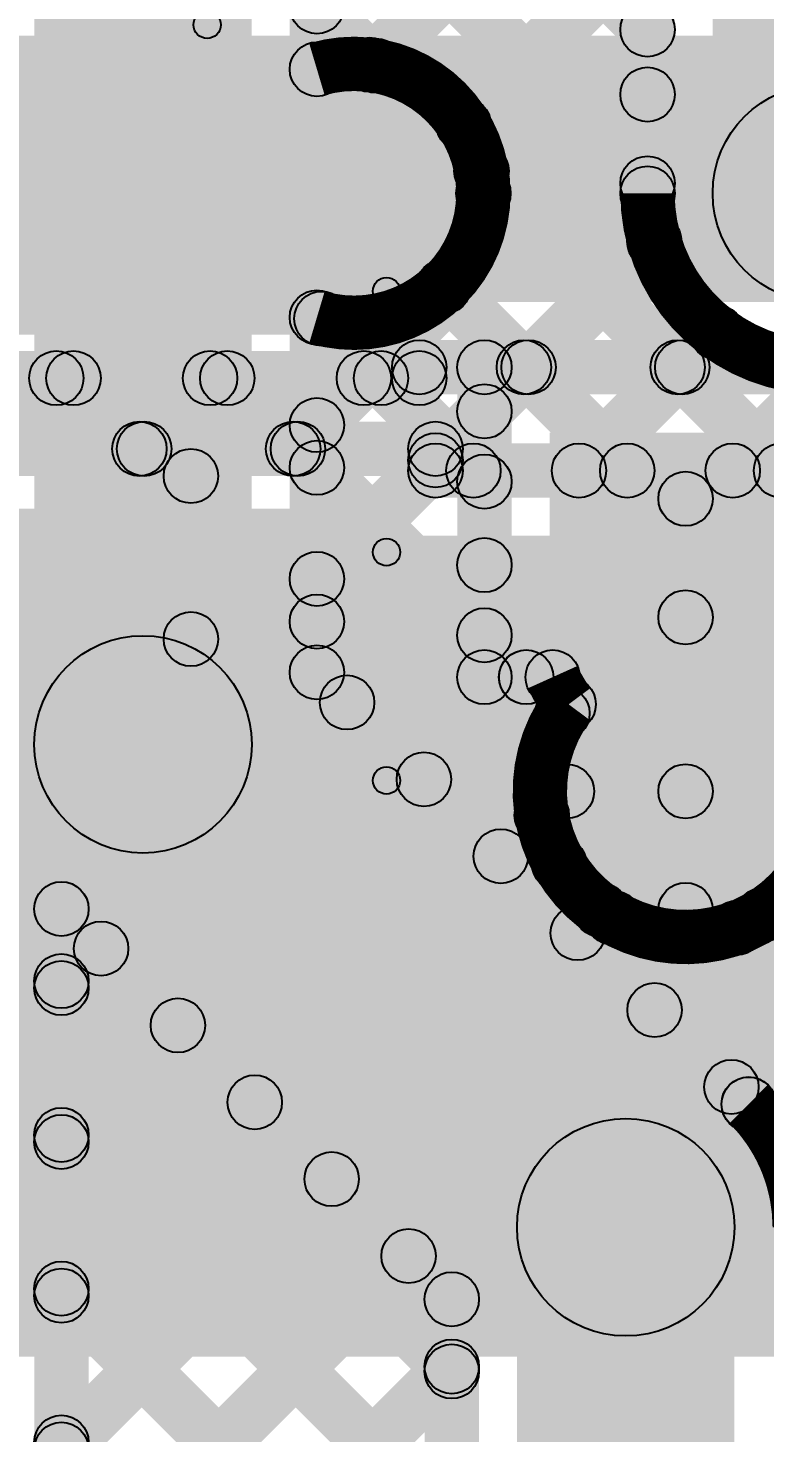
# Model space of a CAD drawing. Header units: millimetres. Extents: x -0.08 to 3.07, y -0.08 to 2.73.
# Drawn here: x 0.7891 to 0.9246, y 0.475 to 0.7334 of the extents above; entities that cross this region are included whole.
import ezdxf

# ---------------------------------------------------------------- set-up
doc = ezdxf.new("R2010")
doc.units = ezdxf.units.MM
doc.header["$MEASUREMENT"] = 0
for name, color, linetype in [('BottomLayer', 5, 'Continuous'), ('TopLayer', 1, 'Continuous'), ('TopOverlay', 2, 'Continuous'), ('TopPaste', 8, 'Continuous'), ('TopSolder', 216, 'Continuous'), ('ViaHoleLayer', 16, 'Continuous')]:
    doc.layers.add(name, color=color, linetype=linetype)

# ---------------------------------------------------------------- blocks, each defined once
blk = doc.blocks.new('TCP1A105M8R_109')
at = {"layer": 'TopLayer'}
for points in [[(-0.06, 0.03), (-0.02, 0.03), (-0.02, -0.03), (-0.06, -0.03)], [(0.02, 0.03), (0.06, 0.03), (0.06, -0.03), (0.02, -0.03)]]:
    blk.add_hatch(color=1, dxfattribs=at).paths.add_polyline_path(points)
at = {"layer": 'TopOverlay'}
h = blk.add_hatch(color=2, dxfattribs=at)
edge = h.paths.add_edge_path()
edge.add_arc((-0.066, 0.036), 0.0025, 0, 360)
h = blk.add_hatch(color=2, dxfattribs=at)
edge = h.paths.add_edge_path()
edge.add_arc((-0.066, 0.036), 0.0025, 0, 360)
for points in [[(-0.024, 0.0385), (-0.024, 0.0335), (-0.066, 0.0335), (-0.066, 0.0385)], [(0.066, 0.0385), (0.066, 0.0335), (0.024, 0.0335), (0.024, 0.0385)], [(-0.0635, -0.036), (-0.0685, -0.036), (-0.0685, 0.036), (-0.0635, 0.036)], [(0.0685, -0.036), (0.0635, -0.036), (0.0635, 0.036), (0.0685, 0.036)], [(-0.0825, -0.008), (-0.0875, -0.008), (-0.0875, 0.015), (-0.0825, 0.015)], [(-0.073, 0.0055), (-0.073, 0.0005), (-0.096, 0.0005), (-0.096, 0.0055)], [(-0.024, -0.0335), (-0.024, -0.0385), (-0.066, -0.0385), (-0.066, -0.0335)], [(0.066, -0.0335), (0.066, -0.0385), (0.024, -0.0385), (0.024, -0.0335)]]:
    blk.add_hatch(color=2, dxfattribs=at).paths.add_polyline_path(points)
h = blk.add_hatch(color=2, dxfattribs=at)
edge = h.paths.add_edge_path()
edge.add_arc((-0.024, 0.036), 0.0025, 0, 360)
h = blk.add_hatch(color=2, dxfattribs=at)
edge = h.paths.add_edge_path()
edge.add_arc((0.024, 0.036), 0.0025, 0, 360)
h = blk.add_hatch(color=2, dxfattribs=at)
edge = h.paths.add_edge_path()
edge.add_arc((0.066, 0.036), 0.0025, 0, 360)
h = blk.add_hatch(color=2, dxfattribs=at)
edge = h.paths.add_edge_path()
edge.add_arc((0.066, 0.036), 0.0025, 0, 360)
h = blk.add_hatch(color=2, dxfattribs=at)
edge = h.paths.add_edge_path()
edge.add_arc((-0.085, 0.015), 0.0025, 0, 360)
h = blk.add_hatch(color=2, dxfattribs=at)
edge = h.paths.add_edge_path()
edge.add_arc((-0.096, 0.003), 0.0025, 0, 360)
h = blk.add_hatch(color=2, dxfattribs=at)
edge = h.paths.add_edge_path()
edge.add_arc((-0.073, 0.003), 0.0025, 0, 360)
h = blk.add_hatch(color=2, dxfattribs=at)
edge = h.paths.add_edge_path()
edge.add_arc((-0.085, -0.008), 0.0025, 0, 360)
h = blk.add_hatch(color=2, dxfattribs=at)
edge = h.paths.add_edge_path()
edge.add_arc((-0.066, -0.036), 0.0025, 0, 360)
h = blk.add_hatch(color=2, dxfattribs=at)
edge = h.paths.add_edge_path()
edge.add_arc((-0.066, -0.036), 0.0025, 0, 360)
h = blk.add_hatch(color=2, dxfattribs=at)
edge = h.paths.add_edge_path()
edge.add_arc((-0.024, -0.036), 0.0025, 0, 360)
h = blk.add_hatch(color=2, dxfattribs=at)
edge = h.paths.add_edge_path()
edge.add_arc((0.024, -0.036), 0.0025, 0, 360)
h = blk.add_hatch(color=2, dxfattribs=at)
edge = h.paths.add_edge_path()
edge.add_arc((0.066, -0.036), 0.0025, 0, 360)
h = blk.add_hatch(color=2, dxfattribs=at)
edge = h.paths.add_edge_path()
edge.add_arc((0.066, -0.036), 0.0025, 0, 360)
at = {"layer": 'TopPaste'}
for points in [[(-0.06, 0.03), (-0.02, 0.03), (-0.02, -0.03), (-0.06, -0.03)], [(0.02, 0.03), (0.06, 0.03), (0.06, -0.03), (0.02, -0.03)]]:
    blk.add_hatch(color=8, dxfattribs=at).paths.add_polyline_path(points)
at = {"layer": 'TopSolder'}
for points in [[(-0.064, 0.034), (-0.016, 0.034), (-0.016, -0.034), (-0.064, -0.034)], [(0.016, 0.034), (0.064, 0.034), (0.064, -0.034), (0.016, -0.034)]]:
    blk.add_hatch(color=216, dxfattribs=at).paths.add_polyline_path(points)
at = {"layer": 'TopOverlay'}
for centre in [(-0.066, 0.036), (-0.066, 0.036), (-0.024, 0.036), (0.024, 0.036), (0.066, 0.036), (0.066, 0.036), (-0.085, 0.015), (-0.096, 0.003), (-0.073, 0.003), (-0.085, -0.008), (-0.066, -0.036), (-0.066, -0.036), (-0.024, -0.036), (0.024, -0.036), (0.066, -0.036), (0.066, -0.036)]:
    blk.add_circle(centre, 0.0025, dxfattribs=at)

msp = doc.modelspace()

# ---------------------------------------------------------------- hatches: boundary and pattern name
at = {"layer": 'BottomLayer'}
for points in [[(0.955, 0.703), (0.915, 0.703), (0.915, 0.908), (0.955, 0.908)], [(0.908, 0.703), (0.898, 0.703), (0.898, 0.89721), (0.908, 0.89721)], [(0.83019, 0.60163), (0.79019, 0.60163), (0.79019, 0.84966), (0.83019, 0.84966)], [(0.84719, 0.72582), (0.83719, 0.72582), (0.83719, 0.8364), (0.84719, 0.8364)], [(0.83865, 0.7904), (0.84572, 0.79747), (0.90654, 0.73666), (0.89946, 0.72958)], [(0.85542, 0.7231), (0.84835, 0.73017), (0.89946, 0.78128), (0.90654, 0.77421)], [(0.83865, 0.76211), (0.84572, 0.76918), (0.90654, 0.70837), (0.89946, 0.7013)], [(0.87271, 0.7121), (0.86564, 0.71918), (0.89946, 0.753), (0.90654, 0.74593)], [(0.83865, 0.73383), (0.84572, 0.7409), (0.85663, 0.72999), (0.84956, 0.72292)], [(0.84572, 0.65683), (0.83865, 0.6639), (0.89946, 0.72471), (0.90654, 0.71764)], [(0.86892, 0.70356), (0.87599, 0.71063), (0.91209, 0.67454), (0.90502, 0.66746)], [(0.88464, 0.66746), (0.87757, 0.67454), (0.90071, 0.69768), (0.90779, 0.69061)], [(0.86193, 0.68226), (0.869, 0.68934), (0.8838, 0.67454), (0.87673, 0.66746)], [(0.8395, 0.67641), (0.84657, 0.68348), (0.87654, 0.65352), (0.86946, 0.64645)], [(0.84719, 0.61488), (0.83719, 0.61488), (0.83719, 0.68018), (0.84719, 0.68018)], [(0.91293, 0.66746), (0.90586, 0.67454), (0.91226, 0.68094), (0.91933, 0.67387)], [(0.873, 0.666), (0.873, 0.676), (0.935, 0.676), (0.935, 0.666)], [(0.878, 0.614), (0.868, 0.614), (0.868, 0.671), (0.878, 0.671)], [(0.84572, 0.62855), (0.83865, 0.63562), (0.86946, 0.66643), (0.87654, 0.65936)], [(0.885, 0.626), (1.495, 0.626), (1.495, 0.659), (0.885, 0.659)], [(0.83865, 0.64897), (0.84572, 0.65604), (0.87654, 0.62523), (0.86946, 0.61816)], [(0.85127, 0.6058), (0.8442, 0.61288), (0.86946, 0.63814), (0.87654, 0.63107)], [(0.83865, 0.62069), (0.84572, 0.62776), (0.89026, 0.58322), (0.88319, 0.57615)], [(0.83865, 0.61135), (0.84572, 0.61842), (0.92514, 0.53901), (0.91806, 0.53194)], [(0.873, 0.609), (0.873, 0.619), (0.88555, 0.619), (0.88555, 0.609)], [(0.79605, 0.58749), (0.82433, 0.61577), (0.91314, 0.52696), (0.88486, 0.49867)], [(0.86541, 0.59166), (0.85834, 0.59873), (0.87714, 0.61754), (0.88421, 0.61046)], [(0.87716, 0.61046), (0.88423, 0.61754), (0.89089, 0.61088), (0.88382, 0.60381)], [(0.92198, 0.53509), (0.91491, 0.54216), (0.99028, 0.61754), (0.99735, 0.61046)], [(0.88819, 0.588), (0.88819, 0.598), (0.91, 0.598), (0.91, 0.588)], [(0.91, 0.588), (0.91, 0.598), (0.93181, 0.598), (0.93181, 0.588)], [(0.87955, 0.57752), (0.87248, 0.58459), (0.88002, 0.59213), (0.88709, 0.58506)], [(0.915, 0.57119), (0.905, 0.57119), (0.905, 0.593), (0.915, 0.593)], [(0.79165, 0.56784), (0.79872, 0.57491), (0.87054, 0.5031), (0.86346, 0.49603)], [(0.89369, 0.56338), (0.88662, 0.57045), (0.89089, 0.57471), (0.89796, 0.56764)], [(0.92081, 0.56682), (0.92788, 0.57389), (0.95876, 0.54301), (0.95169, 0.53594)], [(0.80019, 0.28943), (0.79019, 0.28943), (0.79019, 0.57137), (0.80019, 0.57137)], [(0.89315, 0.56619), (0.90022, 0.57326), (0.94462, 0.52887), (0.93754, 0.5218)], [(0.90784, 0.54924), (0.90076, 0.55631), (0.9159, 0.57144), (0.92297, 0.56437)], [(0.79872, 0.55326), (0.79165, 0.56033), (0.79894, 0.56762), (0.80601, 0.56055)], [(0.79165, 0.55455), (0.79872, 0.56162), (0.87054, 0.48981), (0.86346, 0.48274)], [(0.79872, 0.52498), (0.79165, 0.53205), (0.81308, 0.55348), (0.82015, 0.54641)], [(0.79872, 0.49669), (0.79165, 0.50376), (0.82723, 0.53934), (0.8343, 0.53227)], [(0.79165, 0.52627), (0.79872, 0.53334), (0.87054, 0.46153), (0.86346, 0.45446)], [(0.79872, 0.46841), (0.79165, 0.47548), (0.84137, 0.52519), (0.84844, 0.51812)], [(0.919, 0.331), (0.879, 0.331), (0.879, 0.51282), (0.919, 0.51282)], [(0.79872, 0.44012), (0.79165, 0.4472), (0.85551, 0.51105), (0.86258, 0.50398)], [(0.79165, 0.49798), (0.79872, 0.50505), (0.87054, 0.43324), (0.86346, 0.42617)], [(0.872, 0.331), (0.862, 0.331), (0.862, 0.49956), (0.872, 0.49956)], [(0.79872, 0.41184), (0.79165, 0.41891), (0.86346, 0.49072), (0.87054, 0.48365)], [(0.79165, 0.4697), (0.79872, 0.47677), (0.87054, 0.40496), (0.86346, 0.39789)]]:
    msp.add_hatch(color=5, dxfattribs=at).paths.add_polyline_path(points)
h = msp.add_hatch(color=5, dxfattribs=at)
edge = h.paths.add_edge_path()
edge.add_arc((0.84219, 0.73736), 0.005, 0, 360)
h = msp.add_hatch(color=5, dxfattribs=at)
edge = h.paths.add_edge_path()
edge.add_arc((0.903, 0.73312), 0.005, 0, 360)
h = msp.add_hatch(color=5, dxfattribs=at)
edge = h.paths.add_edge_path()
edge.add_arc((0.85189, 0.72664), 0.005, 0, 360)
h = msp.add_hatch(color=5, dxfattribs=at)
edge = h.paths.add_edge_path()
edge.add_arc((0.8531, 0.72646), 0.005, 0, 360)
h = msp.add_hatch(color=5, dxfattribs=at)
edge = h.paths.add_edge_path()
edge.add_arc((0.84219, 0.72582), 0.005, 0, 360)
h = msp.add_hatch(color=5, dxfattribs=at)
edge = h.paths.add_edge_path()
edge.add_arc((0.84219, 0.72582), 0.005, 0, 360)
h = msp.add_hatch(color=5, dxfattribs=at)
edge = h.paths.add_edge_path()
edge.add_arc((0.903, 0.72118), 0.005, 0, 360)
h = msp.add_hatch(color=5, dxfattribs=at)
edge = h.paths.add_edge_path()
edge.add_arc((0.935, 0.703), 0.02, 0, 360)
h = msp.add_hatch(color=5, dxfattribs=at)
edge = h.paths.add_edge_path()
edge.add_arc((0.86918, 0.71564), 0.005, 0, 360)
h = msp.add_hatch(color=5, dxfattribs=at)
edge = h.paths.add_edge_path()
edge.add_arc((0.849, 0.703), 0.01181, 0, 360)
h = msp.add_hatch(color=5, dxfattribs=at)
edge = h.paths.add_edge_path()
edge.add_arc((0.935, 0.703), 0.01181, 0, 360)
h = msp.add_hatch(color=5, dxfattribs=at)
edge = h.paths.add_edge_path()
edge.add_arc((0.87246, 0.7071), 0.005, 0, 360)
h = msp.add_hatch(color=5, dxfattribs=at)
edge = h.paths.add_edge_path()
edge.add_arc((0.903, 0.70484), 0.005, 0, 360)
h = msp.add_hatch(color=5, dxfattribs=at)
edge = h.paths.add_edge_path()
edge.add_arc((0.87281, 0.703), 0.005, 0, 360)
h = msp.add_hatch(color=5, dxfattribs=at)
edge = h.paths.add_edge_path()
edge.add_arc((0.87281, 0.703), 0.005, 0, 360)
h = msp.add_hatch(color=5, dxfattribs=at)
edge = h.paths.add_edge_path()
edge.add_arc((0.903, 0.703), 0.005, 0, 360)
h = msp.add_hatch(color=5, dxfattribs=at)
edge = h.paths.add_edge_path()
edge.add_arc((0.903, 0.703), 0.005, 0, 360)
h = msp.add_hatch(color=5, dxfattribs=at)
edge = h.paths.add_edge_path()
edge.add_arc((0.90425, 0.69414), 0.005, 0, 360)
h = msp.add_hatch(color=5, dxfattribs=at)
edge = h.paths.add_edge_path()
edge.add_arc((0.86547, 0.6858), 0.005, 0, 360)
h = msp.add_hatch(color=5, dxfattribs=at)
edge = h.paths.add_edge_path()
edge.add_arc((0.84219, 0.68018), 0.005, 0, 360)
h = msp.add_hatch(color=5, dxfattribs=at)
edge = h.paths.add_edge_path()
edge.add_arc((0.84219, 0.68018), 0.005, 0, 360)
h = msp.add_hatch(color=5, dxfattribs=at)
edge = h.paths.add_edge_path()
edge.add_arc((0.84303, 0.67995), 0.005, 0, 360)
h = msp.add_hatch(color=5, dxfattribs=at)
edge = h.paths.add_edge_path()
edge.add_arc((0.9158, 0.6774), 0.005, 0, 360)
h = msp.add_hatch(color=5, dxfattribs=at)
edge = h.paths.add_edge_path()
edge.add_arc((0.873, 0.671), 0.005, 0, 360)
h = msp.add_hatch(color=5, dxfattribs=at)
edge = h.paths.add_edge_path()
edge.add_arc((0.873, 0.671), 0.005, 0, 360)
h = msp.add_hatch(color=5, dxfattribs=at)
edge = h.paths.add_edge_path()
edge.add_arc((0.88027, 0.671), 0.005, 0, 360)
h = msp.add_hatch(color=5, dxfattribs=at)
edge = h.paths.add_edge_path()
edge.add_arc((0.88111, 0.671), 0.005, 0, 360)
h = msp.add_hatch(color=5, dxfattribs=at)
edge = h.paths.add_edge_path()
edge.add_arc((0.90855, 0.671), 0.005, 0, 360)
h = msp.add_hatch(color=5, dxfattribs=at)
edge = h.paths.add_edge_path()
edge.add_arc((0.90939, 0.671), 0.005, 0, 360)
h = msp.add_hatch(color=5, dxfattribs=at)
edge = h.paths.add_edge_path()
edge.add_arc((0.873, 0.66289), 0.005, 0, 360)
h = msp.add_hatch(color=5, dxfattribs=at)
edge = h.paths.add_edge_path()
edge.add_arc((0.84219, 0.66037), 0.005, 0, 360)
h = msp.add_hatch(color=5, dxfattribs=at)
edge = h.paths.add_edge_path()
edge.add_arc((0.84219, 0.65251), 0.005, 0, 360)
h = msp.add_hatch(color=5, dxfattribs=at)
edge = h.paths.add_edge_path()
edge.add_arc((0.873, 0.64998), 0.005, 0, 360)
h = msp.add_hatch(color=5, dxfattribs=at)
edge = h.paths.add_edge_path()
edge.add_arc((0.873, 0.63461), 0.005, 0, 360)
h = msp.add_hatch(color=5, dxfattribs=at)
edge = h.paths.add_edge_path()
edge.add_arc((0.84219, 0.63208), 0.005, 0, 360)
h = msp.add_hatch(color=5, dxfattribs=at)
edge = h.paths.add_edge_path()
edge.add_arc((0.91, 0.625), 0.01181, 0, 360)
h = msp.add_hatch(color=5, dxfattribs=at)
edge = h.paths.add_edge_path()
edge.add_arc((0.84219, 0.62423), 0.005, 0, 360)
h = msp.add_hatch(color=5, dxfattribs=at)
edge = h.paths.add_edge_path()
edge.add_arc((0.873, 0.6217), 0.005, 0, 360)
h = msp.add_hatch(color=5, dxfattribs=at)
edge = h.paths.add_edge_path()
edge.add_arc((0.81019, 0.60163), 0.02, 0, 360)
h = msp.add_hatch(color=5, dxfattribs=at)
edge = h.paths.add_edge_path()
edge.add_arc((0.81019, 0.60163), 0.02, 0, 360)
h = msp.add_hatch(color=5, dxfattribs=at)
edge = h.paths.add_edge_path()
edge.add_arc((0.84219, 0.61488), 0.005, 0, 360)
h = msp.add_hatch(color=5, dxfattribs=at)
edge = h.paths.add_edge_path()
edge.add_arc((0.84219, 0.61488), 0.005, 0, 360)
h = msp.add_hatch(color=5, dxfattribs=at)
edge = h.paths.add_edge_path()
edge.add_arc((0.873, 0.614), 0.005, 0, 360)
h = msp.add_hatch(color=5, dxfattribs=at)
edge = h.paths.add_edge_path()
edge.add_arc((0.873, 0.614), 0.005, 0, 360)
h = msp.add_hatch(color=5, dxfattribs=at)
edge = h.paths.add_edge_path()
edge.add_arc((0.88068, 0.614), 0.005, 0, 360)
h = msp.add_hatch(color=5, dxfattribs=at)
edge = h.paths.add_edge_path()
edge.add_arc((0.8807, 0.614), 0.005, 0, 360)
h = msp.add_hatch(color=5, dxfattribs=at)
edge = h.paths.add_edge_path()
edge.add_arc((0.88555, 0.614), 0.005, 0, 360)
h = msp.add_hatch(color=5, dxfattribs=at)
edge = h.paths.add_edge_path()
edge.add_arc((0.88555, 0.614), 0.005, 0, 360)
h = msp.add_hatch(color=5, dxfattribs=at)
edge = h.paths.add_edge_path()
edge.add_arc((0.84773, 0.60934), 0.005, 0, 360)
h = msp.add_hatch(color=5, dxfattribs=at)
edge = h.paths.add_edge_path()
edge.add_arc((0.88849, 0.609), 0.005, 0, 360)
h = msp.add_hatch(color=5, dxfattribs=at)
edge = h.paths.add_edge_path()
edge.add_arc((0.88849, 0.609), 0.005, 0, 360)
h = msp.add_hatch(color=5, dxfattribs=at)
edge = h.paths.add_edge_path()
edge.add_arc((0.88735, 0.60735), 0.005, 0, 360)
h = msp.add_hatch(color=5, dxfattribs=at)
edge = h.paths.add_edge_path()
edge.add_arc((0.91, 0.593), 0.01181, 0, 360)
h = msp.add_hatch(color=5, dxfattribs=at)
edge = h.paths.add_edge_path()
edge.add_arc((0.86187, 0.5952), 0.005, 0, 360)
h = msp.add_hatch(color=5, dxfattribs=at)
edge = h.paths.add_edge_path()
edge.add_arc((0.88819, 0.593), 0.005, 0, 360)
h = msp.add_hatch(color=5, dxfattribs=at)
edge = h.paths.add_edge_path()
edge.add_arc((0.91, 0.593), 0.005, 0, 360)
h = msp.add_hatch(color=5, dxfattribs=at)
edge = h.paths.add_edge_path()
edge.add_arc((0.91, 0.593), 0.005, 0, 360)
h = msp.add_hatch(color=5, dxfattribs=at)
edge = h.paths.add_edge_path()
edge.add_arc((0.91, 0.593), 0.005, 0, 360)
h = msp.add_hatch(color=5, dxfattribs=at)
edge = h.paths.add_edge_path()
edge.add_arc((0.88355, 0.58859), 0.005, 0, 360)
h = msp.add_hatch(color=5, dxfattribs=at)
edge = h.paths.add_edge_path()
edge.add_arc((0.87602, 0.58106), 0.005, 0, 360)
h = msp.add_hatch(color=5, dxfattribs=at)
edge = h.paths.add_edge_path()
edge.add_arc((0.88673, 0.57969), 0.005, 0, 360)
h = msp.add_hatch(color=5, dxfattribs=at)
edge = h.paths.add_edge_path()
edge.add_arc((0.79519, 0.57137), 0.005, 0, 360)
h = msp.add_hatch(color=5, dxfattribs=at)
edge = h.paths.add_edge_path()
edge.add_arc((0.79519, 0.57137), 0.005, 0, 360)
h = msp.add_hatch(color=5, dxfattribs=at)
edge = h.paths.add_edge_path()
edge.add_arc((0.89442, 0.57118), 0.005, 0, 360)
h = msp.add_hatch(color=5, dxfattribs=at)
edge = h.paths.add_edge_path()
edge.add_arc((0.89669, 0.56973), 0.005, 0, 360)
h = msp.add_hatch(color=5, dxfattribs=at)
edge = h.paths.add_edge_path()
edge.add_arc((0.91, 0.57119), 0.005, 0, 360)
h = msp.add_hatch(color=5, dxfattribs=at)
edge = h.paths.add_edge_path()
edge.add_arc((0.92435, 0.57035), 0.005, 0, 360)
h = msp.add_hatch(color=5, dxfattribs=at)
edge = h.paths.add_edge_path()
edge.add_arc((0.89016, 0.56691), 0.005, 0, 360)
h = msp.add_hatch(color=5, dxfattribs=at)
edge = h.paths.add_edge_path()
edge.add_arc((0.91943, 0.5679), 0.005, 0, 360)
h = msp.add_hatch(color=5, dxfattribs=at)
edge = h.paths.add_edge_path()
edge.add_arc((0.80248, 0.56408), 0.005, 0, 360)
h = msp.add_hatch(color=5, dxfattribs=at)
edge = h.paths.add_edge_path()
edge.add_arc((0.79519, 0.55809), 0.005, 0, 360)
h = msp.add_hatch(color=5, dxfattribs=at)
edge = h.paths.add_edge_path()
edge.add_arc((0.79519, 0.5568), 0.005, 0, 360)
h = msp.add_hatch(color=5, dxfattribs=at)
edge = h.paths.add_edge_path()
edge.add_arc((0.9043, 0.55277), 0.005, 0, 360)
h = msp.add_hatch(color=5, dxfattribs=at)
edge = h.paths.add_edge_path()
edge.add_arc((0.81662, 0.54994), 0.005, 0, 360)
h = msp.add_hatch(color=5, dxfattribs=at)
edge = h.paths.add_edge_path()
edge.add_arc((0.91844, 0.53863), 0.005, 0, 360)
h = msp.add_hatch(color=5, dxfattribs=at)
edge = h.paths.add_edge_path()
edge.add_arc((0.83076, 0.5358), 0.005, 0, 360)
h = msp.add_hatch(color=5, dxfattribs=at)
edge = h.paths.add_edge_path()
edge.add_arc((0.9216, 0.53547), 0.005, 0, 360)
h = msp.add_hatch(color=5, dxfattribs=at)
edge = h.paths.add_edge_path()
edge.add_arc((0.9216, 0.53547), 0.005, 0, 360)
h = msp.add_hatch(color=5, dxfattribs=at)
edge = h.paths.add_edge_path()
edge.add_arc((0.92163, 0.53544), 0.005, 0, 360)
h = msp.add_hatch(color=5, dxfattribs=at)
edge = h.paths.add_edge_path()
edge.add_arc((0.79519, 0.5298), 0.005, 0, 360)
h = msp.add_hatch(color=5, dxfattribs=at)
edge = h.paths.add_edge_path()
edge.add_arc((0.79519, 0.52851), 0.005, 0, 360)
h = msp.add_hatch(color=5, dxfattribs=at)
edge = h.paths.add_edge_path()
edge.add_arc((0.899, 0.51282), 0.02, 0, 360)
h = msp.add_hatch(color=5, dxfattribs=at)
edge = h.paths.add_edge_path()
edge.add_arc((0.899, 0.51282), 0.02, 0, 360)
h = msp.add_hatch(color=5, dxfattribs=at)
edge = h.paths.add_edge_path()
edge.add_arc((0.8449, 0.52166), 0.005, 0, 360)
h = msp.add_hatch(color=5, dxfattribs=at)
edge = h.paths.add_edge_path()
edge.add_arc((0.85905, 0.50752), 0.005, 0, 360)
h = msp.add_hatch(color=5, dxfattribs=at)
edge = h.paths.add_edge_path()
edge.add_arc((0.79519, 0.50152), 0.005, 0, 360)
h = msp.add_hatch(color=5, dxfattribs=at)
edge = h.paths.add_edge_path()
edge.add_arc((0.79519, 0.50023), 0.005, 0, 360)
h = msp.add_hatch(color=5, dxfattribs=at)
edge = h.paths.add_edge_path()
edge.add_arc((0.867, 0.49956), 0.005, 0, 360)
h = msp.add_hatch(color=5, dxfattribs=at)
edge = h.paths.add_edge_path()
edge.add_arc((0.867, 0.49956), 0.005, 0, 360)
h = msp.add_hatch(color=5, dxfattribs=at)
edge = h.paths.add_edge_path()
edge.add_arc((0.867, 0.48719), 0.005, 0, 360)
h = msp.add_hatch(color=5, dxfattribs=at)
edge = h.paths.add_edge_path()
edge.add_arc((0.867, 0.48628), 0.005, 0, 360)
h = msp.add_hatch(color=5, dxfattribs=at)
edge = h.paths.add_edge_path()
edge.add_arc((0.79519, 0.47323), 0.005, 0, 360)
h = msp.add_hatch(color=5, dxfattribs=at)
edge = h.paths.add_edge_path()
edge.add_arc((0.79519, 0.47194), 0.005, 0, 360)
at = {"layer": 'TopLayer'}
for points in [[(0.672, 0.683), (0.951, 0.683), (0.951, 0.732), (0.672, 0.732)], [(0.86754, 0.65036), (0.86046, 0.65743), (0.87757, 0.67454), (0.88464, 0.66746)], [(0.861, 0.666), (0.861, 0.676), (0.963, 0.676), (0.963, 0.666)], [(0.87673, 0.66746), (0.8838, 0.67454), (0.9028, 0.65554), (0.89573, 0.64846)], [(0.89393, 0.64846), (0.88686, 0.65554), (0.90586, 0.67454), (0.91293, 0.66746)], [(0.90502, 0.66746), (0.91209, 0.67454), (0.93109, 0.65554), (0.92402, 0.64846)], [(0.92221, 0.64846), (0.91514, 0.65554), (0.93414, 0.67454), (0.94121, 0.66746)], [(0.777, 0.664), (0.777, 0.674), (0.861, 0.674), (0.861, 0.664)], [(0.78479, 0.65246), (0.77772, 0.65954), (0.79072, 0.67254), (0.79779, 0.66546)], [(0.79388, 0.66546), (0.80095, 0.67254), (0.81395, 0.65954), (0.80688, 0.65246)], [(0.81307, 0.65246), (0.806, 0.65954), (0.819, 0.67254), (0.82607, 0.66546)], [(0.82216, 0.66546), (0.82923, 0.67254), (0.84223, 0.65954), (0.83516, 0.65246)], [(0.84136, 0.65246), (0.83429, 0.65954), (0.84729, 0.67254), (0.85436, 0.66546)], [(0.85045, 0.66546), (0.85752, 0.67254), (0.87452, 0.65554), (0.86745, 0.64846)], [(0.774, 0.651), (0.774, 0.661), (0.864, 0.661), (0.864, 0.651)], [(0.864, 0.647), (0.864, 0.657), (0.939, 0.657), (0.939, 0.647)], [(0.869, 0.652), (0.859, 0.652), (0.859, 0.656), (0.869, 0.656)], [(0.824, 0.621), (0.814, 0.621), (0.814, 0.651), (0.824, 0.651)], [(0.915, 0.625), (0.905, 0.625), (0.905, 0.64681), (0.915, 0.64681)], [(0.609, 0.489), (0.927, 0.489), (0.927, 0.64), (0.609, 0.64)], [(0.91, 0.62), (0.91, 0.63), (0.93181, 0.63), (0.93181, 0.62)], [(0.91, 0.588), (0.91, 0.598), (0.93181, 0.598), (0.93181, 0.588)]]:
    msp.add_hatch(color=1, dxfattribs=at).paths.add_polyline_path(points)
h = msp.add_hatch(color=1, dxfattribs=at)
edge = h.paths.add_edge_path()
edge.add_arc((0.849, 0.703), 0.01181, 0, 360)
h = msp.add_hatch(color=1, dxfattribs=at)
edge = h.paths.add_edge_path()
edge.add_arc((0.935, 0.703), 0.01181, 0, 360)
h = msp.add_hatch(color=1, dxfattribs=at)
edge = h.paths.add_edge_path()
edge.add_arc((0.861, 0.671), 0.005, 0, 360)
h = msp.add_hatch(color=1, dxfattribs=at)
edge = h.paths.add_edge_path()
edge.add_arc((0.88027, 0.671), 0.005, 0, 360)
h = msp.add_hatch(color=1, dxfattribs=at)
edge = h.paths.add_edge_path()
edge.add_arc((0.88111, 0.671), 0.005, 0, 360)
h = msp.add_hatch(color=1, dxfattribs=at)
edge = h.paths.add_edge_path()
edge.add_arc((0.90855, 0.671), 0.005, 0, 360)
h = msp.add_hatch(color=1, dxfattribs=at)
edge = h.paths.add_edge_path()
edge.add_arc((0.90939, 0.671), 0.005, 0, 360)
h = msp.add_hatch(color=1, dxfattribs=at)
edge = h.paths.add_edge_path()
edge.add_arc((0.79425, 0.669), 0.005, 0, 360)
h = msp.add_hatch(color=1, dxfattribs=at)
edge = h.paths.add_edge_path()
edge.add_arc((0.79741, 0.669), 0.005, 0, 360)
h = msp.add_hatch(color=1, dxfattribs=at)
edge = h.paths.add_edge_path()
edge.add_arc((0.82254, 0.669), 0.005, 0, 360)
h = msp.add_hatch(color=1, dxfattribs=at)
edge = h.paths.add_edge_path()
edge.add_arc((0.8257, 0.669), 0.005, 0, 360)
h = msp.add_hatch(color=1, dxfattribs=at)
edge = h.paths.add_edge_path()
edge.add_arc((0.85082, 0.669), 0.005, 0, 360)
h = msp.add_hatch(color=1, dxfattribs=at)
edge = h.paths.add_edge_path()
edge.add_arc((0.85398, 0.669), 0.005, 0, 360)
h = msp.add_hatch(color=1, dxfattribs=at)
edge = h.paths.add_edge_path()
edge.add_arc((0.861, 0.669), 0.005, 0, 360)
h = msp.add_hatch(color=1, dxfattribs=at)
edge = h.paths.add_edge_path()
edge.add_arc((0.80954, 0.656), 0.005, 0, 360)
h = msp.add_hatch(color=1, dxfattribs=at)
edge = h.paths.add_edge_path()
edge.add_arc((0.81041, 0.656), 0.005, 0, 360)
h = msp.add_hatch(color=1, dxfattribs=at)
edge = h.paths.add_edge_path()
edge.add_arc((0.83782, 0.656), 0.005, 0, 360)
h = msp.add_hatch(color=1, dxfattribs=at)
edge = h.paths.add_edge_path()
edge.add_arc((0.8387, 0.656), 0.005, 0, 360)
h = msp.add_hatch(color=1, dxfattribs=at)
edge = h.paths.add_edge_path()
edge.add_arc((0.864, 0.656), 0.005, 0, 360)
h = msp.add_hatch(color=1, dxfattribs=at)
edge = h.paths.add_edge_path()
edge.add_arc((0.864, 0.656), 0.005, 0, 360)
h = msp.add_hatch(color=1, dxfattribs=at)
edge = h.paths.add_edge_path()
edge.add_arc((0.864, 0.65389), 0.005, 0, 360)
h = msp.add_hatch(color=1, dxfattribs=at)
edge = h.paths.add_edge_path()
edge.add_arc((0.864, 0.652), 0.005, 0, 360)
h = msp.add_hatch(color=1, dxfattribs=at)
edge = h.paths.add_edge_path()
edge.add_arc((0.864, 0.652), 0.005, 0, 360)
h = msp.add_hatch(color=1, dxfattribs=at)
edge = h.paths.add_edge_path()
edge.add_arc((0.87098, 0.652), 0.005, 0, 360)
h = msp.add_hatch(color=1, dxfattribs=at)
edge = h.paths.add_edge_path()
edge.add_arc((0.89039, 0.652), 0.005, 0, 360)
h = msp.add_hatch(color=1, dxfattribs=at)
edge = h.paths.add_edge_path()
edge.add_arc((0.89927, 0.652), 0.005, 0, 360)
h = msp.add_hatch(color=1, dxfattribs=at)
edge = h.paths.add_edge_path()
edge.add_arc((0.91868, 0.652), 0.005, 0, 360)
h = msp.add_hatch(color=1, dxfattribs=at)
edge = h.paths.add_edge_path()
edge.add_arc((0.92755, 0.652), 0.005, 0, 360)
h = msp.add_hatch(color=1, dxfattribs=at)
edge = h.paths.add_edge_path()
edge.add_arc((0.819, 0.651), 0.005, 0, 360)
h = msp.add_hatch(color=1, dxfattribs=at)
edge = h.paths.add_edge_path()
edge.add_arc((0.91, 0.64681), 0.005, 0, 360)
h = msp.add_hatch(color=1, dxfattribs=at)
edge = h.paths.add_edge_path()
edge.add_arc((0.91, 0.625), 0.01181, 0, 360)
h = msp.add_hatch(color=1, dxfattribs=at)
edge = h.paths.add_edge_path()
edge.add_arc((0.91, 0.625), 0.005, 0, 360)
h = msp.add_hatch(color=1, dxfattribs=at)
edge = h.paths.add_edge_path()
edge.add_arc((0.91, 0.625), 0.005, 0, 360)
h = msp.add_hatch(color=1, dxfattribs=at)
edge = h.paths.add_edge_path()
edge.add_arc((0.819, 0.621), 0.005, 0, 360)
h = msp.add_hatch(color=1, dxfattribs=at)
edge = h.paths.add_edge_path()
edge.add_arc((0.91, 0.593), 0.01181, 0, 360)
h = msp.add_hatch(color=1, dxfattribs=at)
edge = h.paths.add_edge_path()
edge.add_arc((0.91, 0.593), 0.005, 0, 360)
at = {"layer": 'ViaHoleLayer'}
h = msp.add_hatch(color=16, dxfattribs=at)
edge = h.paths.add_edge_path()
edge.add_arc((0.849, 0.703), 0.00591, 0, 360)
h = msp.add_hatch(color=16, dxfattribs=at)
edge = h.paths.add_edge_path()
edge.add_arc((0.91, 0.625), 0.00591, 0, 360)
h = msp.add_hatch(color=16, dxfattribs=at)
edge = h.paths.add_edge_path()
edge.add_arc((0.91, 0.593), 0.00591, 0, 360)

# ---------------------------------------------------------------- linework, layer by layer
at = {"layer": 'BottomLayer', "const_width": 0.01}
for points in [[(0.84219, 0.72582, -0.501971), (0.87281, 0.703)], [(0.87281, 0.703, -0.501971), (0.84219, 0.68018)], [(0.935, 0.671, -0.414214), (0.903, 0.703)], [(0.88849, 0.609, -0.05423), (0.88555, 0.614)], [(0.93681, 0.593, -1.384482), (0.88849, 0.609)], [(0.9216, 0.53547, -0.199231), (0.931, 0.51282)], [(0.92163, 0.53544, -0.198912), (0.931, 0.51282)]]:
    msp.add_lwpolyline(points, format="xyb", dxfattribs=at)
at = {"layer": 'BottomLayer'}
for centre, radius in [((0.84219, 0.73736), 0.005), ((0.903, 0.73312), 0.005), ((0.85189, 0.72664), 0.005), ((0.8531, 0.72646), 0.005), ((0.84219, 0.72582), 0.005), ((0.84219, 0.72582), 0.005), ((0.903, 0.72118), 0.005), ((0.935, 0.703), 0.02), ((0.86918, 0.71564), 0.005), ((0.87246, 0.7071), 0.005), ((0.903, 0.70484), 0.005), ((0.87281, 0.703), 0.005), ((0.87281, 0.703), 0.005), ((0.903, 0.703), 0.005), ((0.903, 0.703), 0.005), ((0.90425, 0.69414), 0.005), ((0.86547, 0.6858), 0.005), ((0.84219, 0.68018), 0.005), ((0.84219, 0.68018), 0.005), ((0.84303, 0.67995), 0.005), ((0.9158, 0.6774), 0.005), ((0.873, 0.671), 0.005), ((0.873, 0.671), 0.005), ((0.88027, 0.671), 0.005), ((0.88111, 0.671), 0.005), ((0.90855, 0.671), 0.005), ((0.90939, 0.671), 0.005), ((0.873, 0.66289), 0.005), ((0.84219, 0.66037), 0.005), ((0.84219, 0.65251), 0.005), ((0.873, 0.64998), 0.005), ((0.873, 0.63461), 0.005), ((0.84219, 0.63208), 0.005), ((0.84219, 0.62423), 0.005), ((0.873, 0.6217), 0.005), ((0.81019, 0.60163), 0.02), ((0.81019, 0.60163), 0.02), ((0.84219, 0.61488), 0.005), ((0.84219, 0.61488), 0.005), ((0.873, 0.614), 0.005), ((0.873, 0.614), 0.005), ((0.88068, 0.614), 0.005), ((0.8807, 0.614), 0.005), ((0.88555, 0.614), 0.005), ((0.88555, 0.614), 0.005), ((0.84773, 0.60934), 0.005), ((0.88849, 0.609), 0.005), ((0.88849, 0.609), 0.005), ((0.88735, 0.60735), 0.005), ((0.86187, 0.5952), 0.005), ((0.88819, 0.593), 0.005), ((0.91, 0.593), 0.005), ((0.91, 0.593), 0.005), ((0.91, 0.593), 0.005), ((0.88355, 0.58859), 0.005), ((0.87602, 0.58106), 0.005), ((0.88673, 0.57969), 0.005), ((0.79519, 0.57137), 0.005), ((0.79519, 0.57137), 0.005), ((0.89442, 0.57118), 0.005), ((0.89669, 0.56973), 0.005), ((0.91, 0.57119), 0.005), ((0.92435, 0.57035), 0.005), ((0.89016, 0.56691), 0.005), ((0.91943, 0.5679), 0.005), ((0.80248, 0.56408), 0.005), ((0.79519, 0.55809), 0.005), ((0.79519, 0.5568), 0.005), ((0.9043, 0.55277), 0.005), ((0.81662, 0.54994), 0.005), ((0.91844, 0.53863), 0.005), ((0.83076, 0.5358), 0.005), ((0.9216, 0.53547), 0.005), ((0.9216, 0.53547), 0.005), ((0.92163, 0.53544), 0.005), ((0.79519, 0.5298), 0.005), ((0.79519, 0.52851), 0.005), ((0.899, 0.51282), 0.02), ((0.899, 0.51282), 0.02), ((0.8449, 0.52166), 0.005), ((0.85905, 0.50752), 0.005), ((0.79519, 0.50152), 0.005), ((0.79519, 0.50023), 0.005), ((0.867, 0.49956), 0.005), ((0.867, 0.49956), 0.005), ((0.867, 0.48719), 0.005), ((0.867, 0.48628), 0.005), ((0.79519, 0.47323), 0.005), ((0.79519, 0.47194), 0.005)]:
    msp.add_circle(centre, radius, dxfattribs=at)
at = {"layer": 'TopLayer'}
for centre in [(0.861, 0.671), (0.88027, 0.671), (0.88111, 0.671), (0.90855, 0.671), (0.90939, 0.671), (0.79425, 0.669), (0.79741, 0.669), (0.82254, 0.669), (0.8257, 0.669), (0.85082, 0.669), (0.85398, 0.669), (0.861, 0.669), (0.80954, 0.656), (0.81041, 0.656), (0.83782, 0.656), (0.8387, 0.656), (0.864, 0.656), (0.864, 0.656), (0.864, 0.65389), (0.864, 0.652), (0.864, 0.652), (0.87098, 0.652), (0.89039, 0.652), (0.89927, 0.652), (0.91868, 0.652), (0.92755, 0.652), (0.819, 0.651), (0.91, 0.64681), (0.91, 0.625), (0.91, 0.625), (0.819, 0.621), (0.91, 0.593)]:
    msp.add_circle(centre, 0.005, dxfattribs=at)

# ---------------------------------------------------------------- block references
at = {"rotation": 270}
msp.add_blockref('TCP1A105M8R_109', (0.819, 0.661), dxfattribs=at)

# ---------------------------------------------------------------- texts
at = {"layer": 'TopOverlay'}
msp.add_text('C8', height=0.04, dxfattribs=at).set_placement((0.867, 0.687))

doc.saveas('drawing.dxf')
